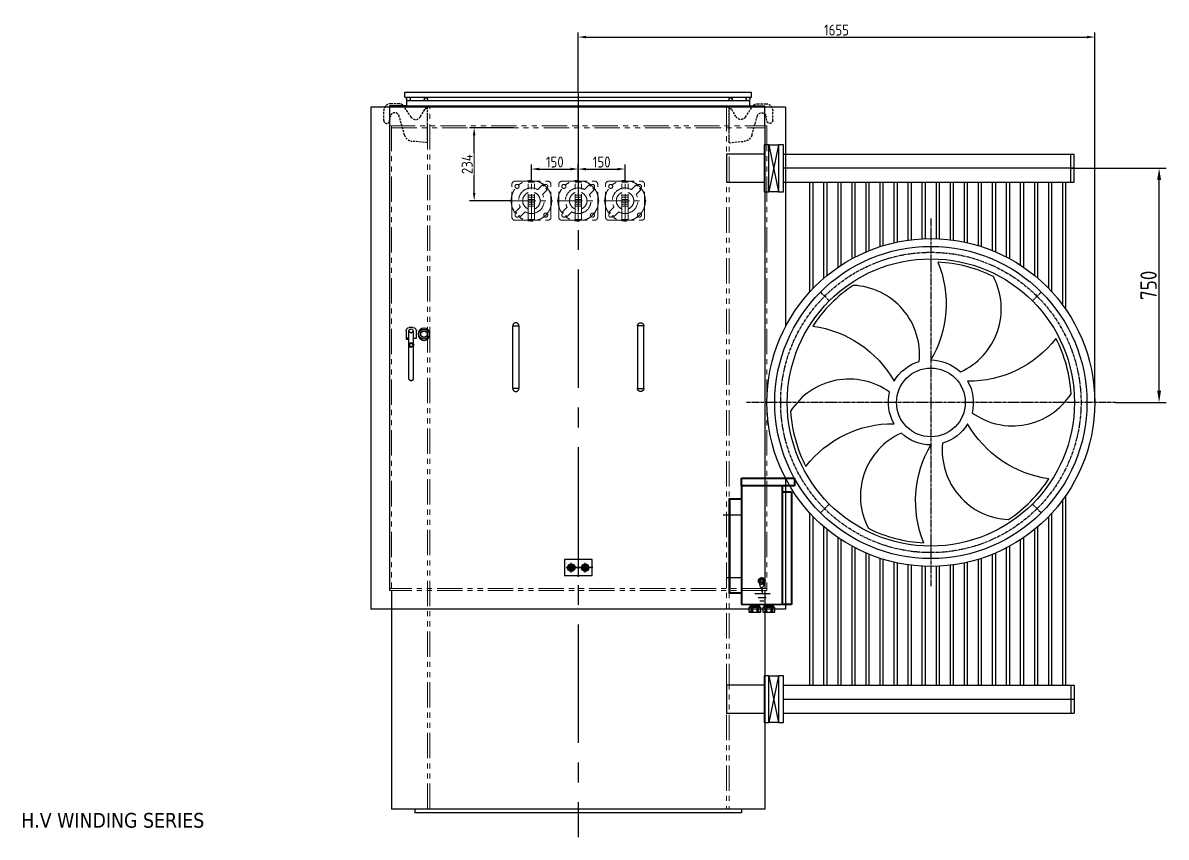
# Model space of a CAD drawing. Header units: millimetres. Extents: x 36873 to 51119, y -3533 to 6541.
# Drawn here: x 43689 to 47351, y -1109 to 1498 of the extents above; entities that cross this region are included whole.
import ezdxf

# ---------------------------------------------------------------- set-up
doc = ezdxf.new("R2010")
doc.units = ezdxf.units.MM
doc.header["$LTSCALE"] = 13
for name, pattern in [('CENTER', [50.8, 31.75, -6.35, 6.35, -6.35]), ('CENTER2', [1.125, 0.75, -0.125, 0.125, -0.125]), ('CENTERX2', [101.6, 63.5, -12.7, 12.7, -12.7]), ('DASHED', [0.75, 0.5, -0.25]), ('PTHANTOM2', [1.25, 0.625, -0.125, 0.125, -0.125, 0.125, -0.125])]:
    doc.linetypes.add(name, pattern=pattern)
doc.layers.get('0').update_dxf_attribs({"color": 1, "linetype": 'CENTER'})
for name, color, linetype in [('1', 4, 'Continuous'), ('2', 3, 'Continuous'), ('3中心线层', 1, 'CENTER'), ('4虚线层', 6, 'DASHED'), ('中心线', 1, 'CENTER2')]:
    doc.layers.add(name, color=color, linetype=linetype)
doc.layers.add('标注、文本', color=3, linetype='Continuous', lineweight=25)
doc.layers.add('铁心', color=3, linetype='Continuous', lineweight=0)
doc.styles.get("Standard").update_dxf_attribs({"font": 'gbenor.shx', "bigfont": 'gbcbig.shx'})
doc.styles.add('Tahoma_txtstyle_30.40_0_0', font='tahoma.ttf')
doc.dimstyles.new('丁晓菲', dxfattribs={"dimscale": 15, "dimtxt": 3.5, "dimasz": 2.5, "dimexe": 1.5, "dimexo": 0, "dimgap": 0.5, "dimtad": 1, "dimtoh": 1, "dimtxsty": 'Standard', "dimcen": 2.5, "dimclrd": 3, "dimclre": 3, "dimclrt": 2, "dimadec": 0, "dimazin": 0, "dimtfac": 1, "dimtmove": 0, "dimatfit": 2, "dimfxl": 1.5, "dimarcsym": 0})

# ---------------------------------------------------------------- blocks, each defined once
blk = doc.blocks.new('A$C7d554a5c')
at = {"layer": '标注、文本', "color": 0, "linetype": 'CENTER2', "ltscale": 38.869873}
blk.add_lwpolyline([(-10, -100), (-10, 100), (10, 100), (10, -100)], close=True, dxfattribs=at)
for centre, start, end in [((0, 100), 0, 180), ((0, -100), 180, 0)]:
    blk.add_arc(centre, 10, start, end, dxfattribs=at)
blk = doc.blocks.new('A$C3970166B')
at = {"layer": '标注、文本', "color": 4, "lineweight": 30}
for points in [[(20.3, 13.5), (18.6, 16.9), (16.1, 19.5), (12.7, 20.3), (9.3, 19.5), (6.8, 16.9), (5.1, 13.5), (6.8, 9.3), (9.3, 6.8), (12.7, 5.9), (16.1, 6.8), (18.6, 9.3)], [(19.5, 16.9), (12.7, 20.3), (5.9, 16.9), (5.9, 9.3), (12.7, 5.9), (19.5, 9.3)]]:
    blk.add_lwpolyline(points, close=True, dxfattribs=at)
for major_axis, ratio in [((0, 13.1), 0.967742), ((-11, 0), 0.961538)]:
    blk.add_ellipse((12.7, 13.1), major_axis=major_axis, ratio=ratio, start_param=0, end_param=6.283185, dxfattribs=at)
blk = doc.blocks.new('A$C33D96195')
at = {"layer": '标注、文本', "color": 4, "lineweight": 30}
for points in [[(30.5, 150.8), (27.9, 155.9), (24.1, 159.7), (19, 161), (14, 159.7), (10.2, 155.9), (7.6, 150.8), (10.2, 144.5), (14, 140.7), (19, 139.4), (24.1, 140.7), (27.9, 144.5)], [(29.2, 155.9), (19, 161), (8.9, 155.9), (8.9, 144.5), (19, 139.4), (29.2, 144.5)], [(67.3, 115.6), (66, 120.7), (59.7, 123.2), (54.6, 120.7), (52.1, 115.6), (54.6, 109.2), (59.7, 108), (66, 109.2)], [(66, 115.6), (63.5, 119.4), (59.7, 120.7), (55.9, 119.4), (54.6, 115.6), (55.9, 111.8), (59.7, 109.2), (63.5, 111.8)]]:
    blk.add_lwpolyline(points, close=True, dxfattribs=at)
for points in [[(54.6, 171.4), (49.5, 170.2), (45.7, 166.4), (43.2, 161.3)], [(53.3, 137.2), (43.2, 137.2), (43.2, 161.3)], [(67.3, 6.4), (67.3, 161.3), (64.8, 165.1), (59.7, 167.6), (55.9, 165.1), (53.3, 161.3), (55.9, 156.2), (59.7, 153.7), (64.8, 156.2), (67.3, 161.3)], [(53.3, 161.3), (53.3, 6.4)], [(54.6, 171.4), (66, 171.4)], [(76.2, 161.3), (74.9, 166.4), (71.1, 170.2), (66, 171.4)], [(76.2, 161.3), (76.2, 137.2), (66, 137.2), (76.2, 137.2), (76.2, 134.6), (66, 134.6)], [(53.3, 6.4), (55.9, 2.5), (59.7, 0), (64.8, 2.5), (67.3, 6.4)]]:
    blk.add_lwpolyline(points, dxfattribs=at)
for major_axis, ratio in [((0, 19.7), 0.967742), ((-16.5, 0), 0.961538)]:
    blk.add_ellipse((19, 150.2), major_axis=major_axis, ratio=ratio, start_param=0, end_param=6.283185, dxfattribs=at)
at = {"layer": '标注、文本', "xscale": 1.5, "yscale": 1.5, "zscale": 1.5}
blk.add_blockref('A$C3970166B', (0, 130.5), dxfattribs=at)
blk = doc.blocks.new('*U777')
at = {"color": 0, "linetype": 'Continuous'}
for p, q in [((-6.5, 3.8), (0, 7.5)), ((-6.5, -3.8), (-6.5, 3.8)), ((6.5, 3.8), (0, 7.5)), ((6.5, -3.8), (6.5, 3.8)), ((-6.5, -3.8), (0, -7.5)), ((6.5, -3.8), (0, -7.5))]:
    blk.add_line(p, q, dxfattribs=at)
for radius in [6.5, 3.4]:
    blk.add_circle((0, 0), radius, dxfattribs=at)
blk.add_arc((0, 0), 4, 250, 160, dxfattribs=at)
blk = doc.blocks.new('电缆管接头(M32)')
at = {"color": 1}
for p, q in [((15.2, 0), (-15.2, 0)), ((15.2, -4.5), (-15.2, -4.5))]:
    blk.add_line(p, q, dxfattribs=at)
at = {"color": 1, "lineweight": 15}
for p, q in [((-16, -5), (-15.2, -4.5)), ((-16, -5), (-15.2, -5.5)), ((-16, -5.9), (-15.2, -5.5)), ((-16, -5.9), (-15.2, -6.4)), ((-16, -6.9), (-15.2, -6.4)), ((-16, -6.9), (-15.2, -7.4)), ((-16, -7.9), (-15.2, -7.4)), ((-16, -7.9), (-16, -9.3)), ((16, -9.3), (-16, -9.3)), ((-15.2, -4.5), (15.2, -5.5)), ((-15.2, -5.5), (15.2, -6.4)), ((-15.2, -6.4), (15.2, -7.4)), ((-15.2, -7.4), (15.2, -8.3)), ((16, -5), (15.2, -4.5)), ((16, -5), (15.2, -5.5)), ((16, -5.9), (15.2, -5.5)), ((16, -5.9), (15.2, -6.4)), ((16, -6.9), (15.2, -6.4)), ((16, -6.9), (15.2, -7.4)), ((16, -7.9), (15.2, -7.4)), ((16, -7.9), (15.2, -8.3)), ((16, -8.8), (15.2, -8.3)), ((16, -8.8), (16, -9.3))]:
    blk.add_line(p, q, dxfattribs=at)
at = {"color": 1}
for points in [[(-15.2, 0), (-15.2, -4.2)], [(-9.2, 0), (-9.2, -3.4)], [(-9.2, 0), (-9.2, -3.4)], [(-6, 0), (-6, -3.4)], [(-6, -3.4), (-6, 0)], [(6, -3.4), (6, 0)], [(6, 0), (6, -3.4)], [(6, -3.4), (6, 0)], [(9.2, 0), (9.2, -3.4)], [(9.2, 0), (9.2, -3.4)], [(15.2, -4.2), (15.2, 0)], [(-19, -9.6), (-19, -23.9)], [(17.2, -9.3), (-17.2, -9.3)], [(-17.2, -24.3), (17.2, -24.3)], [(-13.8, -4.5), (13.8, -4.5)], [(-7.5, -9.3), (-11.5, -9.3)], [(-11.5, -10.7), (-11.5, -22.9)], [(-11.5, -10.7), (-11.5, -22.9)], [(-11.5, -24.3), (-7.5, -24.3)], [(-9.2, -4.5), (-6, -4.5)], [(7.5, -9.3), (-7.5, -9.3)], [(-7.5, -10.7), (-7.5, -22.9)], [(-7.5, -22.9), (-7.5, -10.7)], [(-7.5, -24.3), (7.5, -24.3)], [(-6, -4.5), (6, -4.5)], [(9.2, -4.5), (6, -4.5)], [(7.5, -9.3), (11.5, -9.3)], [(7.5, -22.9), (7.5, -10.7)], [(7.5, -10.7), (7.5, -22.9)], [(7.5, -22.9), (7.5, -10.7)], [(11.5, -24.3), (7.5, -24.3)], [(11.5, -10.7), (11.5, -22.9)], [(11.5, -10.7), (11.5, -22.9)], [(19, -23.9), (19, -9.6)]]:
    blk.add_lwpolyline(points, dxfattribs=at)
for points in [[(-6, -3.4), (-9.2, -3.4), (-9.2, 0), (-6, 0)], [(6, -3.4), (9.2, -3.4), (9.2, 0), (6, 0)], [(-7.5, -22.9), (-11.5, -22.9), (-11.5, -10.7), (-7.5, -10.7)], [(7.5, -22.9), (11.5, -22.9), (11.5, -10.7), (7.5, -10.7)]]:
    blk.add_lwpolyline(points, close=True, dxfattribs=at)
for centre, radius, start, end in [((-8.1, -59.8), 51.4, 100.2815, 102.2979), ((-8.1, 26.3), 51.4, 257.7021, 259.7185), ((-26.4, -59.8), 51.4, 73.1437, 79.7185), ((-26.4, 26.3), 51.4, 280.2815, 286.8563), ((-6.4, 35.9), 41.1, 257.7021, 259.7185), ((-21.1, 35.9), 41.1, 280.2815, 286.8563), ((7.4, -59.8), 51.4, 100.2815, 106.8563), ((7.4, 26.3), 51.4, 253.1437, 259.7185), ((5.9, 35.9), 41.1, 253.1437, 259.7185), ((-5.9, 35.9), 41.1, 280.2815, 286.8563), ((-7.4, -59.8), 51.4, 73.1437, 79.7185), ((-7.4, 26.3), 51.4, 280.2815, 286.8563), ((21.1, 35.9), 41.1, 253.1437, 259.7185), ((26.4, -59.8), 51.4, 100.2815, 106.8563), ((26.4, 26.3), 51.4, 253.1437, 259.7185), ((6.4, 35.9), 41.1, 280.2815, 282.2979), ((8.1, -59.8), 51.4, 77.7021, 79.7185), ((8.1, 26.3), 51.4, 280.2815, 282.2979)]:
    blk.add_arc(centre, radius, start, end, dxfattribs=at)
blk = doc.blocks.new('1256215')
at = {"color": 4, "linetype": 'ByBlock', "lineweight": 40}
for p, q in [((85099.4, -184015.1), (85269.4, -184015.1)), ((85099.4, -184040.1), (85099.4, -184015.1)), ((85269.4, -184040.1), (85099.4, -184040.1)), ((85099.4, -184040.1), (85099.4, -184420.1)), ((85229.4, -184040.1), (85229.4, -184420.1)), ((85269.4, -184015.1), (85269.4, -184040.1)), ((85259.4, -184060.1), (85229.4, -184060.1)), ((85259.4, -184060.1), (85259.4, -184420.1)), ((85099.4, -184082.7), (85059.4, -184082.7)), ((85059.4, -184082.7), (85059.4, -184182.7)), ((85099.4, -184384.1), (85059.4, -184384.1)), ((85259.4, -184420.1), (85229.4, -184420.1))]:
    blk.add_line(p, q, dxfattribs=at)
for p, q in [((85041, -184132.7), (85100.9, -184132.7)), ((85050.5, -184334.1), (85100.9, -184334.1))]:
    blk.add_line(p, q)
at = {"color": 4, "linetype": 'ByBlock', "lineweight": 30}
for p, q in [((85155.7, -184344.5), (85158.3, -184360.3)), ((85161.2, -184373.9), (85167.6, -184373.9)), ((85164.4, -184369.4), (85164.4, -184373.9)), ((85173.1, -184344.5), (85170.6, -184359.3)), ((85162.9, -184376), (85165.9, -184376)), ((85163.6, -184377.8), (85165.2, -184377.8))]:
    blk.add_line(p, q, dxfattribs=at)
at = {"ltscale": 5}
for p, q in [((85259.4, -184420.1), (85099.4, -184420.1)), ((85099.4, -184420.1), (85259.4, -184420.1))]:
    blk.add_line(p, q, dxfattribs=at)
at = {"color": 4, "linetype": 'ByBlock', "lineweight": 40}
blk.add_lwpolyline([(85062.4, -184384.1), (85062.4, -184082.7), (85059.4, -184082.7), (85059.4, -184384.1)], dxfattribs=at)
at = {"color": 4, "linetype": 'ByBlock', "lineweight": 30}
for radius in [11, 4.9, 4.9]:
    blk.add_circle((85164.4, -184344.5), radius, dxfattribs=at)
for centre, radius, start, end in [((85164.4, -184344.5), 8.66, 340.9958, 198.399), ((85164.4, -184359.3), 6.18, 189.1995, 0)]:
    blk.add_arc(centre, radius, start, end, dxfattribs=at)
at = {"layer": '2'}
for p, q in [((85141.5, -184385), (85190.8, -184385)), ((85152.5, -184397.6), (85177.9, -184397.6)), ((85158.4, -184408.6), (85170.8, -184408.6)), ((85158.4, -184408.6), (85170.8, -184408.6)), ((85166.1, -184385), (85166.1, -184377.1))]:
    blk.add_line(p, q, dxfattribs=at)
at = {"color": 4, "linetype": 'ByBlock', "lineweight": 30, "xscale": -1.5, "yscale": 1.5, "zscale": 1.5}
blk.add_blockref('*U777', (85164.4, -184344.5), dxfattribs=at)
for p in [(85141.9, -184420.1), (85186.9, -184420.1)]:
    blk.add_blockref('电缆管接头(M32)', p)
blk = doc.blocks.new('A$C0DBA7382')
at = {"color": 7}
for p, q in [((0, 0), (49.4, -4.6)), ((0, 0), (0, -111.3)), ((73.3, -24.4), (90.4, -84.2)), ((121, -71.3), (118.9, -83.2)), ((140, -71.3), (140, -102.3)), ((22.2, -83.5), (8.5, -106.1)), ((52.2, -82), (76.4, -118.1)), ((0, -111.3), (4.1, -109.9)), ((91.5, -124.8), (117.5, -124.8))]:
    blk.add_line(p, q, dxfattribs=at)
for centre, radius, start, end in [((46.9, -32), 27.5, 15.9757, 84.7073), ((130.5, -71.3), 9.5, 0, 180), ((1.5, -102.3), 8, 288.9681, 331.8329), ((37.7, -91.7), 17.5, 33.7545, 152.1577), ((104.6, -81.3), 14.5, 191.8004, 354.2393), ((117.5, -102.3), 22.5, 270, 0), ((91.5, -104.3), 20.5, 205.1795, 270)]:
    blk.add_arc(centre, radius, start, end, dxfattribs=at)
blk = doc.blocks.new('*D1157')
at = {"layer": 'Defpoints', "color": 0, "linetype": 'CENTER2', "ltscale": 38.869873}
for p in [(45467.9, 1030.1), (45317.9, 988.7), (45467.9, 988.7)]:
    blk.add_point(p, dxfattribs=at)
at = {"layer": '标注、文本', "color": 3, "lineweight": -2, "ltscale": 38.869873}
for p, q in [((45317.9, 988.7), (45317.9, 1045.1)), ((45342.9, 1030.1), (45442.9, 1030.1)), ((45467.9, 988.7), (45467.9, 1045.1))]:
    blk.add_line(p, q, dxfattribs=at)
at = {"layer": '标注、文本', "color": 3, "linetype": 'CENTER2', "ltscale": 38.869873}
for points in [[(45342.9, 1034.3), (45342.9, 1025.9), (45317.9, 1030.1)], [(45442.9, 1034.3), (45442.9, 1025.9), (45467.9, 1030.1)]]:
    blk.add_solid(points, dxfattribs=at)
at = {"layer": '标注、文本', "color": 2, "linetype": 'CENTER2', "ltscale": 38.869873, "insert": (45392.9, 1052.6), "char_height": 35, "attachment_point": 5, "bg_fill": 3, "box_fill_scale": 1.1, "bg_fill_color": 256, "bg_fill_true_color": 13158600, "bg_fill_transparency": 0}
blk.add_mtext('150', dxfattribs=at)
blk = doc.blocks.new('*D1158')
at = {"layer": 'Defpoints', "color": 0, "linetype": 'CENTER2', "ltscale": 38.869873}
for p in [(45467.9, 1030.1), (45617.9, 1030.1), (45617.9, 988.7)]:
    blk.add_point(p, dxfattribs=at)
at = {"layer": '标注、文本', "color": 3, "lineweight": -2, "ltscale": 38.869873}
for p, q in [((45467.9, 1030.1), (45467.9, 1045.1)), ((45492.9, 1030.1), (45592.9, 1030.1)), ((45617.9, 988.7), (45617.9, 1045.1))]:
    blk.add_line(p, q, dxfattribs=at)
at = {"layer": '标注、文本', "color": 3, "linetype": 'CENTER2', "ltscale": 38.869873}
for points in [[(45492.9, 1034.3), (45492.9, 1025.9), (45467.9, 1030.1)], [(45592.9, 1034.3), (45592.9, 1025.9), (45617.9, 1030.1)]]:
    blk.add_solid(points, dxfattribs=at)
at = {"layer": '标注、文本', "color": 2, "linetype": 'CENTER2', "ltscale": 38.869873, "insert": (45542.9, 1052.6), "char_height": 35, "attachment_point": 5, "bg_fill": 3, "box_fill_scale": 1.1, "bg_fill_color": 256, "bg_fill_true_color": 13158600, "bg_fill_transparency": 0}
blk.add_mtext('150', dxfattribs=at)
blk = doc.blocks.new('*D1163')
at = {"layer": 'Defpoints', "color": 0}
for p in [(47045.9, 1032.6), (47328.4, 1032.6), (47188.6, 282.6)]:
    blk.add_point(p, dxfattribs=at)
at = {"layer": '标注、文本', "color": 3, "lineweight": -2}
for p, q in [((47045.9, 1032.6), (47350.9, 1032.6)), ((47328.4, 320.1), (47328.4, 995.1)), ((47188.6, 282.6), (47350.9, 282.6))]:
    blk.add_line(p, q, dxfattribs=at)
at = {"layer": '标注、文本', "color": 3}
for points in [[(47322.2, 995.1), (47334.7, 995.1), (47328.4, 1032.6)], [(47322.2, 320.1), (47334.7, 320.1), (47328.4, 282.6)]]:
    blk.add_solid(points, dxfattribs=at)
at = {"layer": '标注、文本', "color": 2, "insert": (47294.7, 657.6), "char_height": 52.5, "attachment_point": 5, "rotation": 90, "bg_fill": 3, "box_fill_scale": 1.1, "bg_fill_color": 256, "bg_fill_true_color": 13158600, "bg_fill_transparency": 0}
blk.add_mtext('750', dxfattribs=at)
blk = doc.blocks.new('*D1168')
at = {"layer": 'Defpoints', "color": 0, "linetype": 'CENTER2', "ltscale": 38.869873}
for p in [(47122.4, 1452.8), (45467.9, 1276.6), (47122.4, 282.6)]:
    blk.add_point(p, dxfattribs=at)
at = {"layer": '标注、文本', "color": 3, "lineweight": -2, "ltscale": 38.869873}
for p, q in [((45467.9, 1276.6), (45467.9, 1467.8)), ((47122.4, 282.6), (47122.4, 1467.8)), ((45492.9, 1452.8), (47097.4, 1452.8))]:
    blk.add_line(p, q, dxfattribs=at)
at = {"layer": '标注、文本', "color": 3, "linetype": 'CENTER2', "ltscale": 38.869873}
for points in [[(45492.9, 1457), (45492.9, 1448.7), (45467.9, 1452.8)], [(47097.4, 1457), (47097.4, 1448.7), (47122.4, 1452.8)]]:
    blk.add_solid(points, dxfattribs=at)
at = {"layer": '标注、文本', "color": 2, "linetype": 'CENTER2', "ltscale": 38.869873, "insert": (46295.1, 1475.3), "char_height": 35, "attachment_point": 5, "bg_fill": 3, "box_fill_scale": 1.1, "bg_fill_color": 256, "bg_fill_true_color": 13158600, "bg_fill_transparency": 0}
blk.add_mtext('1655', dxfattribs=at)
blk = doc.blocks.new('*D1150')
at = {"layer": 'Defpoints', "color": 0, "linetype": 'CENTER2', "ltscale": 38.869873}
for p in [(45134.6, 1162.6), (45261, 1162.6), (45255.4, 928.7)]:
    blk.add_point(p, dxfattribs=at)
at = {"layer": '标注、文本', "color": 3, "lineweight": -2, "ltscale": 38.869873}
for p, q in [((45261, 1162.6), (45119.6, 1162.6)), ((45134.6, 953.7), (45134.6, 1137.6)), ((45255.4, 928.7), (45119.6, 928.7))]:
    blk.add_line(p, q, dxfattribs=at)
at = {"layer": '标注、文本', "color": 3, "linetype": 'CENTER2', "ltscale": 38.869873}
for points in [[(45130.4, 1137.6), (45138.7, 1137.6), (45134.6, 1162.6)], [(45130.4, 953.7), (45138.7, 953.7), (45134.6, 928.7)]]:
    blk.add_solid(points, dxfattribs=at)
at = {"layer": '标注、文本', "color": 2, "linetype": 'CENTER2', "ltscale": 38.869873, "insert": (45112.1, 1045.7), "char_height": 35, "attachment_point": 5, "rotation": 90, "bg_fill": 3, "box_fill_scale": 1.1, "bg_fill_color": 256, "bg_fill_true_color": 13158600, "bg_fill_transparency": 0}
blk.add_mtext('234', dxfattribs=at)

msp = doc.modelspace()

# ---------------------------------------------------------------- linework, layer by layer
at = {"layer": '1', "ltscale": 4}
for p, q in [((46124.917, 1077.649), (47055.919, 1077.649)), ((47045.919, 987.649), (47045.919, 1077.649)), ((47055.919, 987.649), (47055.919, 1077.649)), ((46124.917, 987.649), (47055.919, 987.649)), ((46124.917, -622.351), (47055.919, -622.351)), ((47045.919, -622.351), (47045.919, -712.351)), ((47055.919, -622.351), (47055.919, -712.351)), ((46124.917, -712.351), (47055.919, -712.351))]:
    msp.add_line(p, q, dxfattribs=at)
at = {"layer": '1'}
for p, q in [((46208.917, 987.649), (46208.917, 635.813)), ((46218.917, 987.649), (46218.917, 646.509)), ((46253.917, 987.649), (46253.917, 679.714)), ((46263.917, 987.649), (46263.917, 688.148)), ((46298.917, 987.649), (46298.917, 714.559)), ((46308.917, 987.649), (46308.917, 721.301)), ((46343.917, 987.649), (46343.917, 742.412)), ((46353.917, 987.649), (46353.917, 747.785)), ((46388.917, 987.649), (46388.917, 764.487)), ((46398.917, 987.649), (46398.917, 768.691)), ((46433.917, 987.649), (46433.917, 781.552)), ((46443.917, 987.649), (46443.917, 784.718)), ((46478.917, 987.649), (46478.917, 794.107)), ((46488.917, 987.649), (46488.917, 796.321)), ((46523.917, 987.649), (46523.917, 802.481)), ((46533.917, 987.649), (46533.917, 803.797)), ((46568.917, 987.649), (46568.917, 806.874)), ((46578.917, 987.649), (46578.917, 807.321)), ((46613.917, 987.649), (46613.917, 807.385)), ((46623.917, 987.649), (46623.917, 806.974)), ((46658.917, 987.649), (46658.917, 804.026)), ((46668.917, 987.649), (46668.917, 802.748)), ((46703.917, 987.649), (46703.917, 796.721)), ((46713.917, 987.649), (46713.917, 794.546)), ((46748.917, 987.649), (46748.917, 785.298)), ((46758.917, 987.649), (46758.917, 782.174)), ((46793.917, 987.649), (46793.917, 769.467)), ((46803.917, 987.649), (46803.917, 765.309)), ((46838.917, 987.649), (46838.917, 748.78)), ((46848.917, 987.649), (46848.917, 743.46)), ((46883.917, 987.649), (46883.917, 722.551)), ((46893.917, 987.649), (46893.917, 715.873)), ((46928.917, 987.649), (46928.917, 689.712)), ((46938.917, 987.649), (46938.917, 681.359)), ((46973.917, 987.649), (46973.917, 648.486)), ((46983.917, 987.649), (46983.917, 637.903)), ((47018.917, 987.649), (47018.917, 595.575)), ((47028.917, 987.649), (47028.917, 581.634)), ((47018.917, -30.284), (47018.917, -622.351)), ((47028.917, -16.343), (47028.917, -622.351)), ((46208.917, -70.522), (46208.917, -622.351)), ((46983.917, -72.612), (46983.917, -622.351)), ((46218.917, -81.218), (46218.917, -622.351)), ((46973.917, -83.195), (46973.917, -622.351)), ((46253.917, -114.423), (46253.917, -622.351)), ((46263.917, -122.857), (46263.917, -622.351)), ((46928.917, -124.421), (46928.917, -622.351)), ((46938.917, -116.068), (46938.917, -622.351)), ((46298.917, -149.268), (46298.917, -622.351)), ((46308.917, -156.01), (46308.917, -622.351)), ((46343.917, -177.121), (46343.917, -622.351)), ((46353.917, -182.494), (46353.917, -622.351)), ((46848.917, -178.169), (46848.917, -622.351)), ((46883.917, -157.26), (46883.917, -622.351)), ((46893.917, -150.582), (46893.917, -622.351)), ((46388.917, -199.196), (46388.917, -622.351)), ((46398.917, -203.4), (46398.917, -622.351)), ((46433.917, -216.261), (46433.917, -622.351)), ((46443.917, -219.427), (46443.917, -622.351)), ((46758.917, -216.883), (46758.917, -622.351)), ((46793.917, -204.176), (46793.917, -622.351)), ((46803.917, -200.018), (46803.917, -622.351)), ((46838.917, -183.489), (46838.917, -622.351)), ((45437.072, -241.197), (45445.667, -236.235)), ((45437.072, -251.122), (45437.072, -241.197)), ((45445.667, -256.085), (45437.072, -251.122)), ((45445.667, -236.235), (45454.262, -241.197)), ((45454.262, -251.122), (45445.667, -256.085)), ((45454.262, -241.197), (45454.262, -251.122)), ((45481.572, -241.197), (45490.167, -236.235)), ((45481.572, -251.122), (45481.572, -241.197)), ((45490.167, -256.085), (45481.572, -251.122)), ((45490.167, -236.235), (45498.762, -241.197)), ((45498.762, -251.122), (45490.167, -256.085)), ((45498.762, -241.197), (45498.762, -251.122)), ((46478.917, -228.817), (46478.917, -622.351)), ((46488.917, -231.03), (46488.917, -622.351)), ((46523.917, -237.19), (46523.917, -622.351)), ((46533.917, -238.506), (46533.917, -622.351)), ((46568.917, -241.583), (46568.917, -622.351)), ((46578.917, -242.03), (46578.917, -622.351)), ((46613.917, -242.094), (46613.917, -622.351)), ((46623.917, -241.683), (46623.917, -622.351)), ((46658.917, -238.735), (46658.917, -622.351)), ((46668.917, -237.457), (46668.917, -622.351)), ((46703.917, -231.43), (46703.917, -622.351)), ((46713.917, -229.255), (46713.917, -622.351)), ((46748.917, -220.007), (46748.917, -622.351))]:
    msp.add_line(p, q, dxfattribs=at)
at = {"layer": '1', "color": 1, "linetype": 'CENTERX2', "lineweight": -3, "ltscale": 0.1}
for p, q in [((45467.917, -216.022), (45467.917, -276.297)), ((45514.24, -246.16), (45421.594, -246.16)), ((45428.792, -246.16), (45507.042, -246.16)), ((45453.967, -246.16), (45437.367, -246.16)), ((45445.667, -261.66), (45445.667, -230.66)), ((45445.667, -237.86), (45445.667, -254.46)), ((45445.917, -256.168), (45445.917, -236.152)), ((45498.467, -246.16), (45481.867, -246.16)), ((45489.917, -256.168), (45489.917, -236.152)), ((45490.167, -261.66), (45490.167, -230.66)), ((45490.167, -237.86), (45490.167, -254.46))]:
    msp.add_line(p, q, dxfattribs=at)
at = {"layer": '1', "ltscale": 4}
for points in [[(46062.917, 957.649), (46078.917, 957.649), (46078.917, 1107.649), (46062.917, 1107.649)], [(46108.917, 957.649), (46124.917, 957.649), (46124.917, 1107.649), (46108.917, 1107.649)], [(46062.917, -742.351), (46078.917, -742.351), (46078.917, -592.351), (46062.917, -592.351)], [(46108.917, -742.351), (46124.917, -742.351), (46124.917, -592.351), (46108.917, -592.351)]]:
    msp.add_lwpolyline(points, close=True, dxfattribs=at)
at = {"layer": '1'}
for centre, radius in [((45445.667, -246.16), 12), ((45445.667, -246.16), 8.595), ((45445.667, -246.16), 6), ((45490.167, -246.16), 12), ((45490.167, -246.16), 8.595), ((45490.167, -246.16), 6)]:
    msp.add_circle(centre, radius, dxfattribs=at)
at = {"layer": '2'}
for centre in [(45445.667, -246.16), (45490.167, -246.16)]:
    msp.add_arc(centre, 5.1, 180, 90, dxfattribs=at)
at = {"layer": '3中心线层', "ltscale": 40}
for p, q in [((47055.919, 1032.649), (46124.917, 1032.649)), ((46124.917, -667.351), (47055.919, -667.351))]:
    msp.add_line(p, q, dxfattribs=at)
at = {"layer": '中心线'}
for p, q in [((46597.372, 871.359), (46597.372, -306.068)), ((46272.103, 607.915), (46243.819, 636.199)), ((46922.642, 607.915), (46950.926, 636.199)), ((46272.103, -42.624), (46243.819, -70.908)), ((46922.642, -42.624), (46950.926, -70.908))]:
    msp.add_line(p, q, dxfattribs=at)
at = {"layer": '中心线', "color": 1}
msp.add_line((47188.622, 282.645), (46006.122, 282.645), dxfattribs=at)
at = {"layer": '中心线'}
msp.add_circle((46597.372, 282.645), 481, dxfattribs=at)
at = {"layer": '标注、文本', "color": 4, "lineweight": 30, "ltscale": 38.869873}
for p, q in [((44912.917, 1276.649), (46022.917, 1276.649)), ((44912.917, 1260.649), (44912.917, 1276.649)), ((44912.917, 1260.649), (46022.917, 1260.649)), ((46022.917, 1260.649), (46022.917, 1276.649)), ((44803.917, 1228.649), (44803.917, -379.354)), ((46131.917, 1228.649), (44803.917, 1228.649)), ((44863.917, 1232.649), (44863.917, -319.354)), ((44917.917, 1232.649), (44863.917, 1232.649)), ((46017.917, 1232.649), (46065.917, 1232.649)), ((46065.917, 1168.649), (46065.917, 1232.649)), ((46131.917, 1228.649), (46131.917, 525.496)), ((46065.917, 1168.649), (46065.917, -313.354)), ((46131.917, 39.795), (46131.917, -379.354)), ((44869.917, -319.354), (44869.917, -1019.351)), ((46065.917, -319.354), (46065.917, -1019.351)), ((46131.917, -379.354), (44803.917, -379.354)), ((46065.917, -1019.351), (44869.917, -1019.351)), ((44944.917, -1019.351), (44944.917, -1031.351)), ((45990.917, -1019.351), (45990.917, -1031.351)), ((45990.917, -1031.351), (44944.917, -1031.351))]:
    msp.add_line(p, q, dxfattribs=at)
at = {"layer": '标注、文本', "color": 1, "linetype": 'CENTER2', "ltscale": 38.869873}
msp.add_line((45467.917, 1276.649), (45467.917, -1109.392), dxfattribs=at)
at = {"layer": '标注、文本', "color": 6, "linetype": 'PTHANTOM2', "lineweight": 0, "ltscale": 10}
for p, q in [((44984.917, -1019.351), (44984.917, 1232.649)), ((44992.917, -1019.351), (44992.917, 1232.649)), ((45942.917, 1232.649), (45942.917, -1019.351)), ((45950.917, 1232.649), (45950.917, -1019.351)), ((44863.917, 1168.649), (46071.917, 1168.649)), ((44869.917, 1168.649), (44869.917, -313.354)), ((44869.917, 1162.649), (46065.917, 1162.649)), ((46071.917, 1168.649), (46071.917, -319.354)), ((45265.417, 991.153), (45370.417, 991.153)), ((45415.417, 991.153), (45520.417, 991.153)), ((45565.417, 991.153), (45670.417, 991.153)), ((45255.417, 876.153), (45255.417, 981.153)), ((45307.917, 988.653), (45327.917, 988.653)), ((45307.917, 868.653), (45307.917, 988.653)), ((45317.917, 868.653), (45317.917, 988.653)), ((45327.917, 868.653), (45327.917, 988.653)), ((45338.067, 964.36), (45353.184, 979.477)), ((45353.184, 979.477), (45357.332, 975.314)), ((45353.624, 948.803), (45368.712, 963.892)), ((45364.564, 968.055), (45368.712, 963.892)), ((45380.417, 876.153), (45380.417, 981.153)), ((45405.417, 876.153), (45405.417, 981.153)), ((45457.917, 988.653), (45477.917, 988.653)), ((45457.917, 868.653), (45457.917, 988.653)), ((45467.917, 868.653), (45467.917, 988.653)), ((45477.917, 868.653), (45477.917, 988.653)), ((45488.067, 964.36), (45503.184, 979.477)), ((45503.184, 979.477), (45507.332, 975.314)), ((45503.624, 948.803), (45518.712, 963.892)), ((45514.564, 968.055), (45518.712, 963.892)), ((45530.417, 876.153), (45530.417, 981.153)), ((45555.417, 876.153), (45555.417, 981.153)), ((45607.917, 988.653), (45627.917, 988.653)), ((45607.917, 868.653), (45607.917, 988.653)), ((45617.917, 868.653), (45617.917, 988.653)), ((45627.917, 868.653), (45627.917, 988.653)), ((45638.067, 964.36), (45653.184, 979.477)), ((45653.184, 979.477), (45657.332, 975.314)), ((45653.624, 948.803), (45668.712, 963.892)), ((45664.564, 968.055), (45668.712, 963.892)), ((45680.417, 876.153), (45680.417, 981.153)), ((45250.417, 928.653), (45385.417, 928.653)), ((45306.917, 939.653), (45328.917, 939.653)), ((45306.917, 917.653), (45328.917, 917.653)), ((45307.917, 946.153), (45327.917, 946.153)), ((45307.917, 933.153), (45327.917, 933.153)), ((45307.917, 924.153), (45327.917, 924.153)), ((45400.417, 928.653), (45535.417, 928.653)), ((45456.917, 939.653), (45478.917, 939.653)), ((45456.917, 917.653), (45478.917, 917.653)), ((45457.917, 946.153), (45477.917, 946.153)), ((45457.917, 933.153), (45477.917, 933.153)), ((45457.917, 924.153), (45477.917, 924.153)), ((45550.417, 928.653), (45685.417, 928.653)), ((45606.917, 939.653), (45628.917, 939.653)), ((45606.917, 917.653), (45628.917, 917.653)), ((45607.917, 946.153), (45627.917, 946.153)), ((45607.917, 933.153), (45627.917, 933.153)), ((45607.917, 924.153), (45627.917, 924.153)), ((45282.21, 908.503), (45267.005, 893.298)), ((45267.005, 893.298), (45271.161, 889.142)), ((45278.406, 881.897), (45282.562, 877.741)), ((45297.767, 892.946), (45282.562, 877.741)), ((45307.917, 911.153), (45327.917, 911.153)), ((45432.21, 908.503), (45417.005, 893.298)), ((45417.005, 893.298), (45421.161, 889.142)), ((45428.406, 881.897), (45432.562, 877.741)), ((45447.767, 892.946), (45432.562, 877.741)), ((45457.917, 911.153), (45477.917, 911.153)), ((45582.21, 908.503), (45567.005, 893.298)), ((45567.005, 893.298), (45571.161, 889.142)), ((45578.406, 881.897), (45582.562, 877.741)), ((45597.767, 892.946), (45582.562, 877.741)), ((45607.917, 911.153), (45627.917, 911.153)), ((45265.417, 866.153), (45370.417, 866.153)), ((45307.917, 868.653), (45327.917, 868.653)), ((45415.417, 866.153), (45520.417, 866.153)), ((45457.917, 868.653), (45477.917, 868.653)), ((45565.417, 866.153), (45670.417, 866.153)), ((45607.917, 868.653), (45627.917, 868.653)), ((46071.917, -313.354), (44863.917, -313.354)), ((46071.917, -319.354), (44863.917, -319.354))]:
    msp.add_line(p, q, dxfattribs=at)
at = {"layer": '标注、文本', "color": 0, "linetype": 'CENTER2', "ltscale": 38.869873}
for p, q in [((46078.917, 1107.649), (46108.917, 957.649)), ((46108.917, 1107.649), (46078.917, 957.649)), ((46062.917, 1077.649), (45942.917, 1077.649)), ((45942.917, 1077.649), (45942.917, 987.649)), ((45942.917, 987.649), (46062.917, 987.649)), ((46062.917, -622.351), (45942.917, -622.351)), ((45942.917, -622.351), (45942.917, -712.351)), ((46078.917, -592.351), (46108.917, -742.351)), ((46108.917, -592.351), (46078.917, -742.351)), ((45942.917, -712.351), (46062.917, -712.351))]:
    msp.add_line(p, q, dxfattribs=at)
at = {"layer": '标注、文本', "color": 4, "lineweight": 30, "ltscale": 38.869873}
msp.add_lwpolyline([(46017.917, 1248.649), (44917.917, 1248.649), (44917.917, 1232.649), (46017.917, 1232.649)], close=True, dxfattribs=at)
at = {"layer": '标注、文本', "color": 0, "linetype": 'CENTER2', "ltscale": 38.869873}
for points in [[(46078.917, 1107.649), (46108.917, 1107.649), (46108.917, 957.649), (46078.917, 957.649)], [(46078.917, -592.351), (46108.917, -592.351), (46108.917, -742.351), (46078.917, -742.351)]]:
    msp.add_lwpolyline(points, close=True, dxfattribs=at)
at = {"layer": '标注、文本', "color": 4, "lineweight": 30, "ltscale": 38.869873}
for points in [[(46619.904, 732.081, -0.23491778), (46597.372, 418.658, -0.19420203), (46691.787, 380.549, 0.43219744), (46797.664, 685.614, 0.10316028)], [(46219.415, 526.876, -0.23491778), (46479.582, 350.652, -0.19420203), (46559.793, 413.363, 0.43219744), (46348.537, 657.587, 0.10316028)], [(46997.861, 487.851, -0.23491778), (46715.162, 350.652, -0.19420203), (46729.367, 249.832, 0.43219744), (47046.499, 310.672, 0.10316028)], [(46196.884, 77.44, -0.23491778), (46479.582, 214.639, -0.19420203), (46465.378, 315.459, 0.43219744), (46148.246, 254.619, 0.10316028)], [(46574.841, -166.79, -0.23491778), (46597.372, 146.633, -0.19420203), (46502.958, 184.742, 0.43219744), (46397.081, -120.323, 0.10316028)], [(46975.329, 38.415, -0.23491778), (46715.162, 214.639, -0.19420203), (46634.952, 151.928, 0.43219744), (46846.207, -92.296, 0.10316028)]]:
    msp.add_lwpolyline(points, format="xyb", close=True, dxfattribs=at)
at = {"layer": '标注、文本', "color": 4, "lineweight": 30}
msp.add_lwpolyline([(45512.417, -220.66), (45423.417, -220.66), (45423.417, -271.66), (45512.417, -271.66)], close=True, dxfattribs=at)
at = {"layer": '标注、文本', "color": 0, "linetype": 'CENTER2', "ltscale": 38.869873}
for centre, radius in [((44923.917, 1254.649), 6), ((44979.917, 1253.649), 5), ((45955.917, 1253.649), 5), ((46011.917, 1254.649), 6)]:
    msp.add_circle(centre, radius, dxfattribs=at)
at = {"layer": '标注、文本', "color": 6, "linetype": 'PTHANTOM2', "lineweight": 0, "ltscale": 10}
for centre, radius in [((45317.917, 928.653), 65), ((45467.917, 928.653), 65), ((45617.917, 928.653), 65), ((45271.955, 974.615), 6.5), ((45421.955, 974.615), 6.5), ((45571.955, 974.615), 6.5), ((45363.879, 882.691), 6.5), ((45513.879, 882.691), 6.5), ((45663.879, 882.691), 6.5)]:
    msp.add_circle(centre, radius, dxfattribs=at)
at = {"layer": '标注、文本', "color": 4, "lineweight": 30, "ltscale": 38.869873}
for radius in [525, 500, 460, 110.069]:
    msp.add_circle((46597.372, 282.645), radius, dxfattribs=at)
at = {"layer": '标注、文本', "color": 4, "lineweight": 30}
for centre in [(45445.917, -246.16), (45489.917, -246.16)]:
    msp.add_circle(centre, 7, dxfattribs=at)
at = {"layer": '标注、文本', "color": 6, "linetype": 'PTHANTOM2', "lineweight": 0, "ltscale": 10}
for centre, radius, start, end in [((45265.417, 981.153), 10, 90, 180), ((45370.417, 981.153), 10, 0, 90), ((45415.417, 981.153), 10, 90, 180), ((45520.417, 981.153), 10, 0, 90), ((45565.417, 981.153), 10, 90, 180), ((45670.417, 981.153), 10, 0, 90), ((45317.917, 928.653), 41, 60.562697, 209.437303), ((45317.917, 928.653), 28, 110.924832, 249.075168), ((45317.917, 928.653), 28, 290.924832, 69.075168), ((45363.782, 974.507), 6.5, 276.914245, 172.87399), ((45467.917, 928.653), 41, 60.562697, 209.437303), ((45467.917, 928.653), 28, 110.924832, 249.075168), ((45467.917, 928.653), 28, 290.924832, 69.075168), ((45513.782, 974.507), 6.5, 276.914245, 172.87399), ((45617.917, 928.653), 41, 60.562697, 209.437303), ((45617.917, 928.653), 28, 110.924832, 249.075168), ((45617.917, 928.653), 28, 290.924832, 69.075168), ((45663.782, 974.507), 6.5, 276.914245, 172.87399), ((45317.917, 928.653), 41, 240.562697, 29.437303), ((45467.917, 928.653), 41, 240.562697, 29.437303), ((45617.917, 928.653), 41, 240.562697, 29.437303), ((45271.955, 882.691), 6.5, 97.020128, 352.979872), ((45421.955, 882.691), 6.5, 97.020128, 352.979872), ((45571.955, 882.691), 6.5, 97.020128, 352.979872), ((45265.417, 876.153), 10, 180, 270), ((45370.417, 876.153), 10, 270, 0), ((45415.417, 876.153), 10, 180, 270), ((45520.417, 876.153), 10, 270, 0), ((45565.417, 876.153), 10, 180, 270), ((45670.417, 876.153), 10, 270, 0)]:
    msp.add_arc(centre, radius, start, end, dxfattribs=at)
at = {"layer": '标注、文本'}
for centre in [(45445.917, -246.16), (45489.917, -246.16)]:
    msp.add_arc(centre, 6, 180, 90, dxfattribs=at)

# ---------------------------------------------------------------- block references
at = {"layer": '4虚线层', "color": 3, "ltscale": 5, "rotation": 179.9999999999994}
msp.add_blockref('A$C0DBA7382', (44984.917, 1114.619), dxfattribs=at)
at = {"layer": '4虚线层', "color": 3, "ltscale": 5, "xscale": -1, "rotation": 180}
msp.add_blockref('A$C0DBA7382', (45950.917, 1114.619), dxfattribs=at)
at = {"layer": '标注、文本', "xscale": -1, "rotation": 359.9999999999994}
msp.add_blockref('A$C33D96195', (44992.915, 351.077), dxfattribs=at)
at = {"layer": '标注、文本', "color": 4, "lineweight": 30, "ltscale": 38.869873}
msp.add_blockref('A$C7d554a5c', (45267.917, 427.647), dxfattribs=at)
at = {"layer": '标注、文本', "color": 4, "lineweight": 30, "ltscale": 38.869873, "xscale": -1, "rotation": 359.9999999999994}
msp.add_blockref('A$C7d554a5c', (45667.917, 427.647), dxfattribs=at)
at = {"layer": '标注、文本', "color": 0}
msp.add_blockref('1256215', (-39108.489, 184055.738), dxfattribs=at)

# ---------------------------------------------------------------- texts
at = {"layer": '铁心', "style": 'Tahoma_txtstyle_30.40_0_0'}
msp.add_text('H.V WINDING SERIES ', height=47.20215, dxfattribs=at).set_placement((43683.61, -1079.076))

# ---------------------------------------------------------------- next in the draw order: dimensions: what is measured, and where the dimension line sits
at = {"layer": '标注、文本', "color": 0, "linetype": 'CENTER2', "ltscale": 38.869873}
dim = msp.add_linear_dim(base=(45134.581, 1162.649), p1=(45255.417, 928.653), p2=(45261.017, 1162.649), angle=90, dimstyle='丁晓菲', override={"dimscale": 10, "dimtfill": 1, "dimarcsym": 1}, dxfattribs=at)
dim.commit()
dim.dimension.update_dxf_attribs({"geometry": '*D1150', "text_midpoint": (45112.081, 1045.651)})
dim = msp.add_linear_dim(base=(45467.917, 1030.111), p1=(45317.917, 988.653), p2=(45467.917, 988.653), dimstyle='丁晓菲', override={"dimscale": 10, "dimtfill": 1, "dimarcsym": 1}, dxfattribs=at)
dim.commit()
dim.dimension.update_dxf_attribs({"geometry": '*D1157', "text_midpoint": (45392.917, 1052.611)})
at = {"layer": '标注、文本', "color": 0}
dim = msp.add_linear_dim(base=(47328.428, 1032.649), p1=(47188.622, 282.645), p2=(47045.919, 1032.649), angle=90, dimstyle='丁晓菲', override={"dimtfill": 1, "dimarcsym": 1}, dxfattribs=at)
dim.commit()
dim.dimension.update_dxf_attribs({"geometry": '*D1163', "text_midpoint": (47294.678, 657.647)})

# ---------------------------------------------------------------- next in the draw order: dimensions: what is measured, and where the dimension line sits
at = {"layer": '标注、文本', "color": 0, "linetype": 'CENTER2', "ltscale": 38.869873}
dim = msp.add_linear_dim(base=(45617.917, 1030.111), p1=(45467.917, 1030.111), p2=(45617.917, 988.653), dimstyle='丁晓菲', override={"dimscale": 10, "dimtfill": 1, "dimarcsym": 1}, dxfattribs=at)
dim.commit()
dim.dimension.update_dxf_attribs({"geometry": '*D1158', "text_midpoint": (45542.917, 1052.611)})

# ---------------------------------------------------------------- next in the draw order: dimensions: what is measured, and where the dimension line sits
dim = msp.add_linear_dim(base=(47122.372, 1452.829), p1=(45467.917, 1276.649), p2=(47122.372, 282.645), text='1655', dimstyle='丁晓菲', override={"dimscale": 10, "dimtfill": 1, "dimarcsym": 1}, dxfattribs=at)
dim.commit()
dim.dimension.update_dxf_attribs({"geometry": '*D1168', "text_midpoint": (46295.145, 1475.329)})

doc.saveas('drawing.dxf')
